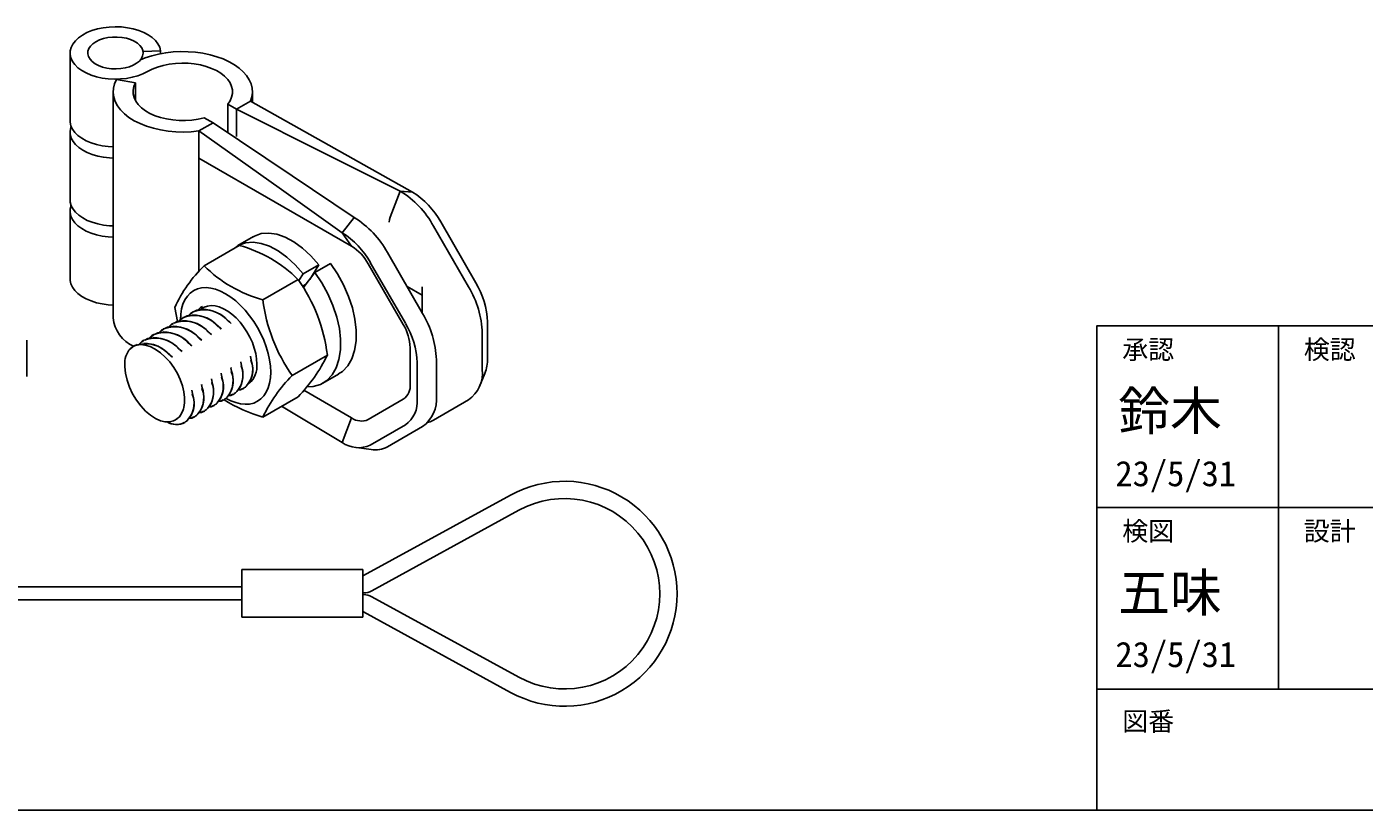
# Model space of a CAD drawing. Units: millimetres on the paper. Extents: x -143 to 139, y -96 to 99.
# Drawn here: x -32.6 to 44.8, y -96.5 to -51.2 of the extents above; entities that cross this region are included whole.
import ezdxf
from ezdxf.enums import TextEntityAlignment as Align

# ---------------------------------------------------------------- set-up
doc = ezdxf.new("R2010")
doc.units = ezdxf.units.MM
doc.layers.add('0-0_文字･図枠･寸法', color=7, linetype='Continuous')
doc.layers.add('0-4_BBクリッパー', color=7, linetype='Continuous')
doc.styles.add('ＭＳ ゴシック', font='')
doc.styles.get('ＭＳ ゴシック').set_extended_font_data('MS Gothic')

msp = doc.modelspace()

# ---------------------------------------------------------------- linework, layer by layer
at = {"layer": '0-0_文字･図枠･寸法'}
for p, q in [((39.813, -68.472), (39.813, -89.472)), ((60.813, -78.972), (29.313, -78.972)), ((139.313, -89.472), (29.313, -89.472)), ((-142.687, -96.472), (139.313, -96.472))]:
    msp.add_line(p, q, dxfattribs=at)
msp.add_lwpolyline([(139.313, -68.472), (29.313, -68.472), (29.313, -96.472)], dxfattribs=at)
at = {"layer": '0-4_BBクリッパー'}
for p, q in [((-25.849, -52.608), (-24.829, -52.557)), ((-24.829, -52.557), (-24.829, -52.728)), ((-30.066, -52.689), (-30.066, -56.607)), ((-25.976, -53.058), (-25.976, -53.076)), ((-25.854, -53.894), (-25.587, -53.76)), ((-27.385, -54.216), (-26.289, -54.421)), ((-26.289, -55.449), (-26.289, -54.421)), ((-27.582, -54.935), (-27.582, -67.997)), ((-20.953, -55.651), (-20.953, -57.297)), ((-20.953, -55.651), (-20.444, -55.945)), ((-19.63, -55.475), (-20.444, -55.945)), ((-19.63, -55.475), (-10.265, -60.733)), ((-19.52, -55.536), (-19.52, -54.935)), ((-21.801, -56.729), (-22.31, -56.435)), ((-20.444, -57.512), (-20.444, -55.945)), ((-22.616, -57.199), (-21.801, -56.729)), ((-22.616, -57.199), (-22.616, -58.766)), ((-30.066, -57.26), (-30.066, -61.179)), ((-22.616, -58.766), (-22.616, -65.336)), ((-22.616, -58.766), (-13.786, -63.863)), ((-10.97, -60.67), (-11.554, -62.174)), ((-10.265, -60.733), (-10.97, -60.67)), ((-30.066, -61.832), (-30.066, -65.751)), ((-13.629, -62.206), (-14.335, -63.083)), ((-6.604, -65.971), (-8.633, -62.456)), ((-19.461, -63.306), (-20.366, -63.829)), ((-14.335, -63.083), (-13.786, -63.863)), ((-7.021, -66.212), (-9.051, -62.697)), ((-22.318, -64.993), (-20.282, -63.817)), ((-16.588, -65.451), (-15.683, -64.929)), ((-15.683, -64.929), (-16.211, -65.777)), ((-12.826, -64.877), (-10.797, -68.392)), ((-10.674, -68.32), (-12.703, -64.805)), ((-9.68, -67.747), (-11.71, -64.232)), ((-16.838, -65.853), (-16.588, -65.451)), ((-16.58, -66.26), (-15.915, -65.389)), ((-15.939, -65.42), (-15.969, -65.388)), ((-18.922, -66.953), (-16.886, -65.778)), ((-16.42, -66.051), (-16.634, -66.175)), ((-9.698, -66.698), (-10.58, -66.188)), ((-9.698, -67.716), (-9.698, -66.208)), ((-23.865, -68.214), (-24.016, -67.408)), ((-23.533, -67.98), (-23.542, -67.986)), ((-22.967, -67.654), (-22.976, -67.659)), ((-22.402, -67.328), (-22.411, -67.333)), ((-24.664, -68.633), (-24.673, -68.639)), ((-24.098, -68.307), (-24.107, -68.312)), ((-5.928, -70.351), (-5.928, -68.245)), ((-32.574, -71.391), (-32.574, -69.286)), ((-26.37, -69.618), (-26.545, -69.747)), ((-26.361, -69.613), (-26.37, -69.618)), ((-26.184, -69.553), (-26.249, -69.587)), ((-25.795, -69.286), (-25.804, -69.292)), ((-25.229, -68.96), (-25.238, -68.965)), ((-6.226, -70.993), (-6.226, -68.888)), ((-26.364, -69.626), (-26.636, -69.839)), ((-19.627, -70.267), (-19.634, -70.224)), ((-17.224, -71.329), (-15.188, -70.154)), ((-10.399, -69.73), (-10.399, -71.835)), ((-20.758, -70.92), (-20.765, -70.877)), ((-20.193, -70.593), (-20.199, -70.55)), ((-9.998, -72.7), (-9.998, -70.595)), ((-8.885, -72.528), (-8.885, -70.423)), ((-22.455, -71.9), (-22.462, -71.856)), ((-21.889, -71.573), (-21.896, -71.53)), ((-21.324, -71.247), (-21.331, -71.203)), ((-15.446, -71.776), (-14.541, -71.253)), ((-6.405, -72.009), (-6.08, -71.214)), ((-23.02, -72.226), (-23.027, -72.183)), ((-20.6, -72.428), (-20.591, -72.422)), ((-20.035, -72.101), (-20.026, -72.096)), ((-18.922, -73.745), (-16.886, -72.57)), ((-13.786, -73.791), (-16.554, -72.193)), ((-22.297, -73.407), (-22.288, -73.402)), ((-21.732, -73.081), (-21.723, -73.075)), ((-21.166, -72.754), (-21.157, -72.749)), ((-14.335, -75.205), (-17.833, -73.116)), ((-10.797, -72.714), (-12.826, -73.886)), ((-9.051, -73.923), (-7.021, -72.751)), ((-23.934, -73.857), (-23.872, -73.821)), ((-23.872, -73.831), (-23.928, -73.868)), ((-23.921, -73.864), (-23.878, -73.852)), ((-23.902, -73.853), (-23.901, -73.853)), ((-23.428, -74.06), (-23.419, -74.055)), ((-22.863, -73.734), (-22.854, -73.728)), ((-14.335, -75.205), (-13.786, -73.791)), ((-12.703, -75.366), (-10.674, -74.194)), ((-11.71, -75.458), (-9.68, -74.286)), ((-13.512, -75.505), (-12.661, -75.621)), ((-13.094, -82.906), (-4.589, -78.251)), ((-4.109, -79.128), (-12.614, -83.783)), ((-20.136, -82.559), (-13.136, -82.559)), ((-20.136, -85.309), (-20.136, -82.559)), ((-13.136, -85.309), (-13.136, -82.559)), ((-13.136, -82.906), (-13.094, -82.906)), ((-49.963, -83.559), (-20.136, -83.559)), ((-20.136, -84.309), (-49.963, -84.309)), ((-13.094, -83.906), (-13.136, -83.906)), ((-13.136, -84.006), (-13.094, -84.006)), ((-12.614, -84.129), (-4.109, -88.784)), ((-13.094, -85.006), (-13.136, -85.006)), ((-4.589, -89.661), (-13.094, -85.006)), ((-13.136, -85.309), (-20.136, -85.309))]:
    msp.add_line(p, q, dxfattribs=at)
for points in [[(-24.829, -52.557), (-24.883, -52.354), (-24.985, -52.158), (-25.131, -51.972), (-25.32, -51.798), (-25.547, -51.641), (-25.809, -51.503), (-26.101, -51.387), (-26.417, -51.295), (-26.752, -51.227), (-27.1, -51.187), (-27.454, -51.174), (-27.807, -51.189), (-28.154, -51.231), (-28.488, -51.3), (-28.803, -51.394), (-29.093, -51.512), (-29.353, -51.651), (-29.578, -51.809), (-29.764, -51.983), (-29.907, -52.171), (-30.006, -52.367), (-30.058, -52.57), (-30.061, -52.774), (-30.017, -52.978), (-29.926, -53.175), (-29.79, -53.364), (-29.611, -53.541), (-29.392, -53.702), (-29.137, -53.845), (-28.852, -53.966), (-28.541, -54.064), (-28.209, -54.137), (-27.864, -54.183), (-27.511, -54.203), (-27.157, -54.194), (-26.807, -54.158), (-26.47, -54.095), (-26.15, -54.007), (-25.854, -53.894)], [(-19.63, -55.475), (-19.552, -55.228), (-19.52, -54.977), (-19.536, -54.726), (-19.598, -54.478), (-19.706, -54.235), (-19.859, -54), (-20.055, -53.776), (-20.292, -53.565), (-20.567, -53.37), (-20.876, -53.194), (-21.216, -53.038), (-21.584, -52.904), (-21.974, -52.793), (-22.383, -52.708), (-22.806, -52.648), (-23.237, -52.615), (-23.671, -52.609), (-24.105, -52.63), (-24.532, -52.678), (-24.947, -52.752), (-25.346, -52.851), (-25.725, -52.975), (-25.998, -53.085)], [(-20.953, -55.651), (-20.816, -55.455), (-20.724, -55.25), (-20.677, -55.04), (-20.677, -54.829), (-20.724, -54.619), (-20.816, -54.414), (-20.953, -54.218), (-21.132, -54.033), (-21.35, -53.863), (-21.603, -53.711), (-21.888, -53.578), (-22.201, -53.467), (-22.534, -53.38), (-22.885, -53.318), (-23.246, -53.282), (-23.612, -53.273), (-23.977, -53.291), (-24.336, -53.336), (-24.681, -53.406), (-25.008, -53.501), (-25.312, -53.62), (-25.587, -53.76)], [(-27.385, -54.216), (-27.5, -54.467), (-27.565, -54.723), (-27.581, -54.983), (-27.547, -55.241), (-27.463, -55.496), (-27.331, -55.744), (-27.151, -55.982), (-26.927, -56.207), (-26.661, -56.416), (-26.356, -56.606), (-26.017, -56.776), (-25.646, -56.923), (-25.25, -57.045), (-24.833, -57.141), (-24.399, -57.21), (-23.955, -57.25), (-23.507, -57.262), (-23.058, -57.245), (-22.616, -57.199)], [(-22.31, -56.435), (-22.656, -56.515), (-23.017, -56.568), (-23.386, -56.595), (-23.759, -56.593), (-24.128, -56.564), (-24.487, -56.507), (-24.831, -56.424), (-25.154, -56.316), (-25.449, -56.185), (-25.713, -56.033), (-25.94, -55.863), (-26.128, -55.677), (-26.272, -55.479), (-26.371, -55.271), (-26.422, -55.058), (-26.426, -54.843), (-26.381, -54.63), (-26.289, -54.421)], [(-20.444, -55.945), (-15.139, -58.591), (-10.97, -60.67)], [(-30.066, -56.607), (-30.061, -56.693), (-30.017, -56.896), (-29.926, -57.094), (-29.79, -57.283), (-29.611, -57.46), (-29.392, -57.621), (-29.137, -57.763), (-28.852, -57.885), (-28.541, -57.983), (-28.209, -58.056), (-27.864, -58.102), (-27.582, -58.12)], [(-30.004, -56.934), (-30.027, -57.001), (-30.064, -57.202), (-30.054, -57.405), (-29.997, -57.606), (-29.894, -57.8), (-29.747, -57.984), (-29.559, -58.155), (-29.332, -58.311), (-29.072, -58.447), (-28.783, -58.562), (-28.469, -58.654), (-28.137, -58.721), (-27.793, -58.761), (-27.582, -58.773)], [(-22.616, -57.199), (-17.978, -60.494), (-14.335, -63.083)], [(-21.801, -56.729), (-17.225, -59.796), (-13.629, -62.206)], [(-30.066, -61.179), (-30.054, -61.324), (-29.997, -61.524), (-29.894, -61.718), (-29.747, -61.903), (-29.559, -62.074), (-29.332, -62.229), (-29.072, -62.366), (-28.783, -62.481), (-28.469, -62.573), (-28.137, -62.639), (-27.793, -62.68), (-27.582, -62.691)], [(-30.004, -61.506), (-30.006, -61.511), (-30.058, -61.713), (-30.061, -61.918), (-30.017, -62.121), (-29.926, -62.319), (-29.79, -62.508), (-29.611, -62.685), (-29.392, -62.846), (-29.137, -62.988), (-28.852, -63.11), (-28.541, -63.208), (-28.209, -63.281), (-27.864, -63.327), (-27.582, -63.345)], [(-11.554, -62.174), (-11.599, -62.326), (-11.614, -62.471)], [(-19.457, -63.313), (-19.4, -63.273), (-19.009, -63.136), (-18.575, -63.104), (-18.114, -63.173), (-17.63, -63.341), (-17.128, -63.611), (-16.623, -63.975), (-16.136, -64.42), (-15.683, -64.929)], [(-20.574, -63.985), (-20.305, -63.796), (-19.914, -63.659), (-19.48, -63.626), (-19.019, -63.696), (-18.535, -63.864), (-18.032, -64.133), (-17.528, -64.497), (-17.041, -64.943), (-16.588, -65.451)], [(-15.915, -65.389), (-15.01, -64.867), (-14.611, -65.454), (-14.257, -66.092), (-13.963, -66.761), (-13.739, -67.434), (-13.59, -68.089), (-13.518, -68.722), (-13.524, -69.329), (-13.612, -69.886), (-13.777, -70.374), (-14.013, -70.778), (-14.315, -71.097), (-14.548, -71.242)], [(-30.066, -65.751), (-30.061, -65.837), (-30.017, -66.04), (-29.926, -66.238), (-29.79, -66.427), (-29.611, -66.603), (-29.392, -66.764), (-29.137, -66.907), (-28.852, -67.028), (-28.541, -67.126), (-28.209, -67.199), (-27.864, -67.246), (-27.582, -67.263)], [(-15.915, -65.389), (-15.516, -65.976), (-15.162, -66.615), (-14.867, -67.283), (-14.643, -67.957), (-14.495, -68.611), (-14.423, -69.244), (-14.429, -69.851), (-14.517, -70.409), (-14.682, -70.897), (-14.918, -71.3), (-15.22, -71.619), (-15.59, -71.85), (-16.017, -71.981), (-16.393, -72.001)], [(-23.685, -68.122), (-23.668, -67.794), (-23.619, -67.489), (-23.538, -67.21), (-23.426, -66.963), (-23.284, -66.748), (-23.115, -66.57), (-22.92, -66.431), (-22.701, -66.331), (-22.462, -66.274), (-22.206, -66.258), (-21.935, -66.285), (-21.654, -66.354), (-21.365, -66.464), (-21.073, -66.614), (-20.78, -66.801), (-20.491, -67.025), (-20.21, -67.281), (-19.939, -67.567), (-19.683, -67.878), (-19.444, -68.212), (-19.225, -68.563), (-19.03, -68.928), (-18.861, -69.302), (-18.719, -69.68), (-18.607, -70.057), (-18.526, -70.429), (-18.477, -70.791), (-18.46, -71.138), (-18.477, -71.466), (-18.526, -71.772), (-18.607, -72.05), (-18.719, -72.298), (-18.861, -72.512), (-19.03, -72.69), (-19.225, -72.83), (-19.444, -72.929), (-19.683, -72.987), (-19.939, -73.002), (-20.21, -72.976)], [(-19.263, -70.675), (-19.28, -70.381), (-19.33, -70.072), (-19.413, -69.756), (-19.526, -69.437), (-19.669, -69.122), (-19.837, -68.816), (-20.029, -68.525), (-20.24, -68.255), (-20.466, -68.011), (-20.704, -67.796), (-20.949, -67.616), (-21.196, -67.474), (-21.441, -67.371), (-21.679, -67.311), (-21.905, -67.294), (-22.116, -67.32), (-22.308, -67.39), (-22.476, -67.501), (-22.484, -67.507)], [(-23.536, -67.996), (-23.634, -68.046), (-23.789, -68.201)], [(-23.556, -68.027), (-23.651, -68.076), (-23.774, -68.199)], [(-23.002, -67.845), (-23.303, -67.894), (-23.488, -67.988)], [(-22.971, -67.669), (-23.069, -67.72), (-23.223, -67.875)], [(-22.99, -67.701), (-23.085, -67.749), (-23.208, -67.872)], [(-22.437, -67.518), (-22.737, -67.567), (-22.922, -67.662)], [(-22.405, -67.343), (-22.503, -67.393), (-22.658, -67.548)], [(-22.425, -67.374), (-22.52, -67.423), (-22.643, -67.546)], [(-24.699, -68.824), (-24.999, -68.873), (-25.184, -68.967)], [(-24.667, -68.649), (-24.766, -68.699), (-24.92, -68.854)], [(-24.687, -68.68), (-24.782, -68.729), (-24.905, -68.852)], [(-24.133, -68.498), (-24.434, -68.547), (-24.619, -68.641)], [(-24.102, -68.322), (-24.2, -68.373), (-24.355, -68.528)], [(-24.121, -68.354), (-24.217, -68.402), (-24.339, -68.525)], [(-23.568, -68.171), (-23.868, -68.22), (-24.053, -68.315)], [(-21.896, -68.971), (-21.97, -68.905), (-22.045, -68.838)], [(-21.888, -68.977), (-21.997, -68.872), (-22.036, -68.846)], [(-21.33, -68.645), (-21.404, -68.579), (-21.479, -68.512)], [(-21.322, -68.65), (-21.431, -68.545), (-21.471, -68.519)], [(-20.763, -68.319), (-20.837, -68.254), (-20.912, -68.187)], [(-20.757, -68.324), (-20.865, -68.219), (-20.905, -68.193)], [(-23.496, -73.191), (-23.448, -72.913), (-23.444, -72.604), (-23.485, -72.274), (-23.569, -71.93), (-23.698, -71.572), (-23.865, -71.219), (-24.071, -70.875), (-24.306, -70.556), (-24.567, -70.268), (-24.843, -70.021), (-25.14, -69.815), (-25.438, -69.666), (-25.728, -69.578), (-26.003, -69.552), (-26.276, -69.593)], [(-25.798, -69.302), (-25.897, -69.352), (-26.051, -69.507)], [(-25.818, -69.333), (-25.913, -69.382), (-26.036, -69.505)], [(-25.264, -69.151), (-25.565, -69.2), (-25.75, -69.294)], [(-25.233, -68.975), (-25.331, -69.026), (-25.486, -69.181)], [(-25.252, -69.006), (-25.348, -69.055), (-25.47, -69.178)], [(-23.024, -69.627), (-23.099, -69.56), (-23.175, -69.492)], [(-23.019, -69.63), (-23.128, -69.525), (-23.167, -69.499)], [(-22.46, -69.299), (-22.535, -69.232), (-22.611, -69.165)], [(-22.453, -69.303), (-22.562, -69.198), (-22.602, -69.172)], [(-24.15, -70.283), (-24.259, -70.178), (-24.301, -70.151)], [(-24.149, -70.285), (-24.224, -70.219), (-24.3, -70.151)], [(-23.587, -69.955), (-23.662, -69.889), (-23.738, -69.821)], [(-23.585, -69.956), (-23.693, -69.851), (-23.733, -69.825)], [(-19.592, -70.437), (-19.612, -70.339), (-19.633, -70.24)], [(-26.895, -70.474), (-26.907, -70.828), (-26.868, -71.209), (-26.775, -71.608), (-26.633, -72.013), (-26.45, -72.398), (-26.229, -72.765), (-25.979, -73.099), (-25.706, -73.394), (-25.421, -73.637), (-25.128, -73.827), (-24.846, -73.954), (-24.574, -74.021), (-24.32, -74.024), (-24.091, -73.964), (-24.01, -73.922)], [(-20.724, -71.085), (-20.744, -70.987), (-20.765, -70.888)], [(-20.158, -70.762), (-20.178, -70.664), (-20.199, -70.564)], [(-22.423, -72.055), (-22.443, -71.958), (-22.463, -71.859)], [(-21.856, -71.732), (-21.877, -71.635), (-21.897, -71.535)], [(-21.29, -71.409), (-21.31, -71.311), (-21.331, -71.212)], [(-20.01, -72.054), (-19.929, -72.013), (-19.753, -71.823)], [(-22.988, -72.383), (-23.008, -72.289), (-23.027, -72.192)], [(-21.142, -72.707), (-21.06, -72.666), (-20.884, -72.476)], [(-20.21, -72.976), (-20.491, -72.907), (-20.78, -72.797), (-21.05, -72.66)], [(-20.923, -72.518), (-20.773, -72.501), (-20.606, -72.417)], [(-20.918, -72.513), (-20.806, -72.5), (-20.646, -72.42)], [(-20.576, -72.38), (-20.494, -72.339), (-20.318, -72.149)], [(-20.357, -72.191), (-20.208, -72.175), (-20.04, -72.091)], [(-20.353, -72.186), (-20.241, -72.174), (-20.08, -72.093)], [(-22.838, -73.686), (-22.757, -73.645), (-22.58, -73.455)], [(-22.619, -73.497), (-22.47, -73.481), (-22.303, -73.397)], [(-22.615, -73.492), (-22.503, -73.48), (-22.343, -73.4)], [(-22.273, -73.36), (-22.191, -73.319), (-22.015, -73.129)], [(-22.054, -73.171), (-21.904, -73.154), (-21.737, -73.07)], [(-22.049, -73.166), (-21.938, -73.153), (-21.777, -73.073)], [(-21.707, -73.033), (-21.626, -72.992), (-21.449, -72.802)], [(-21.488, -72.844), (-21.339, -72.828), (-21.172, -72.744)], [(-21.484, -72.839), (-21.372, -72.827), (-21.213, -72.747)], [(-23.404, -74.013), (-23.322, -73.972), (-23.146, -73.782)], [(-23.18, -73.819), (-23.069, -73.806), (-22.909, -73.726)], [(-23.173, -73.823), (-23.036, -73.807), (-22.868, -73.723)], [(-9.392, -74.06), (-9.248, -74.015), (-9.051, -73.923)]]:
    msp.add_lwpolyline(points, dxfattribs=at)
msp.add_lwpolyline([(-28.573, -52.036), (-28.748, -52.155), (-28.886, -52.29), (-28.981, -52.437), (-29.033, -52.591), (-29.039, -52.747), (-28.998, -52.902), (-28.913, -53.051), (-28.786, -53.189), (-28.62, -53.313), (-28.42, -53.419), (-28.192, -53.504), (-27.943, -53.566), (-27.679, -53.602), (-27.408, -53.612), (-27.138, -53.595), (-26.877, -53.553), (-26.633, -53.485), (-26.411, -53.395), (-26.219, -53.284), (-26.062, -53.156), (-25.945, -53.015), (-25.872, -52.864), (-25.843, -52.708), (-25.86, -52.552), (-25.923, -52.4), (-26.029, -52.255), (-26.176, -52.124), (-26.36, -52.008), (-26.575, -51.913), (-26.814, -51.839), (-27.072, -51.79), (-27.34, -51.767), (-27.612, -51.77), (-27.878, -51.8), (-28.132, -51.855), (-28.366, -51.935)], close=True, dxfattribs=at)
for centre, radius, start, end in [((-13.902, -65.37), 5.539, 28.85561, 58.04532), ((-12.757, -64.728), 4.708, 28.85562, 58.04532), ((-16.561, -66.905), 5.539, 28.85561, 58.04532), ((-16.826, -67.077), 4.708, 28.85562, 58.04532), ((-22.364, -71.345), 7.81, 45.46392, 74.54145), ((-15.252, -66.213), 2.769, 28.85561, 58.04532), ((-16.588, -70.825), 8.176, 134.49537, 155.30328), ((-16.935, -59.588), 7.628, 225.10876, 254.89661), ((-24.74, -71.343), 9.626, 7.09279, 35.31857), ((-11.762, -69.077), 5.539, 1.9565, 31.14372), ((-10.634, -68.406), 4.708, 1.95652, 31.14371), ((-9.37, -65.764), 9.626, 187.09276, 215.3186), ((-25.59, -67.816), 2, 185.2096, 246.33207), ((-22.87, -69.631), 1.767, 38.90057, 111.84255), ((-22.978, -69.85), 2.009, 41.72996, 90.03163), ((-22.304, -69.304), 1.767, 38.90036, 111.83855), ((-22.413, -69.525), 2.011, 41.70254, 90.02134), ((-14.421, -70.612), 5.539, 1.9565, 31.14372), ((-24.567, -70.61), 1.767, 38.90041, 111.83876), ((-24.675, -70.83), 2.01, 41.71277, 90.0254), ((-24.001, -70.284), 1.767, 38.90047, 111.84152), ((-24.109, -70.502), 2.008, 41.73661, 90.03356), ((-23.435, -69.957), 1.767, 38.90039, 111.83823), ((-23.544, -70.175), 2.008, 41.74263, 90.0356), ((-13.167, -69.824), 2.77, 1.95653, 31.14369), ((-14.703, -70.756), 4.708, 1.95652, 31.14371), ((-26.051, -70.308), 0.75, 107.44259, 141.25654), ((-25.698, -71.263), 1.767, 38.90038, 111.84028), ((-25.804, -71.482), 2.008, 41.50269, 90.09206), ((-25.132, -70.937), 1.767, 38.90047, 111.84029), ((-25.241, -71.16), 2.013, 41.67386, 90.01067), ((-25.652, -70.604), 1.25, 150.01927, 174.03439), ((-25.811, -70.523), 1.071, 140.30939, 149.4894), ((-23.322, -66.242), 9.026, 315.48467, 334.31399), ((-8.199, -70.396), 2.272, 338.89352, 1.14127), ((-22.001, -71.653), 1.372, 307.68749, 23.56278), ((-22.276, -71.622), 1.637, 329.16779, 19.22663), ((-21.433, -71.328), 1.369, 307.64683, 23.46532), ((-21.708, -71.297), 1.635, 329.149, 19.18149), ((-20.869, -71), 1.371, 307.67691, 23.53333), ((-21.141, -70.971), 1.633, 329.1359, 19.14942), ((-20.58, -70.795), 1.322, 310.82796, 5.22779), ((-8.148, -71.182), 1.931, 305.69803, 5.62039), ((-23.131, -72.307), 1.371, 307.66933, 23.52168), ((-23.412, -72.274), 1.642, 329.20632, 19.31883), ((-22.565, -71.981), 1.369, 307.65203, 23.47171), ((-22.844, -71.948), 1.639, 329.18643, 19.27098), ((-10.788, -77.658), 9.026, 135.48464, 154.31401), ((-11.36, -71.93), 0.966, 305.6981, 5.62033), ((-24.262, -72.96), 1.37, 307.65435, 23.487), ((-24.545, -72.926), 1.644, 329.22365, 19.35997), ((-23.696, -72.634), 1.37, 307.66055, 23.48727), ((-23.981, -72.599), 1.645, 329.2324, 19.38098), ((-11.632, -72.861), 1.642, 305.69805, 5.62035), ((-10.807, -72.717), 1.931, 305.69803, 5.62039), ((-24.426, -73.111), 0.91, 311.40056, 338.39809), ((-25.41, -72.702), 1.976, 337.88068, 345.67904), ((-16.482, -65.292), 8.798, 237.87116, 253.9008), ((-23.935, -73.201), 0.969, 238.03706, 298.47251), ((-23.904, -73.193), 0.977, 238.12039, 298.74952), ((-24.618, -72.846), 1.236, 299.45441, 309.94487), ((-13.224, -73.006), 0.966, 234.38182, 294.31395), ((-13.379, -73.87), 1.641, 234.38185, 294.31393), ((-12.424, -74.148), 1.492, 260.83696, 298.58936), ((-1.466, -83.956), 6.503, 0, 118.69139), ((-1.466, -83.956), 5.503, 241.30861, 118.69139), ((-13.094, -82.906), 1, 270, 298.69138), ((-13.094, -85.006), 1, 61.30862, 90), ((-1.466, -83.956), 6.503, 241.30861, 0)]:
    msp.add_arc(centre, radius, start, end, dxfattribs=at)

# ---------------------------------------------------------------- texts
at = {"layer": '0-0_文字･図枠･寸法', "style": 'ＭＳ ゴシック'}
for s, height, p in [('承認', 1.1, (30.786, -70.712)), ('検認', 1.1, (41.286, -70.712)), ('鈴木', 2.199, (30.552, -75.147)), ('23/5/31', 1.466, (30.39, -78.179)), ('検図', 1.1, (30.786, -81.212)), ('設計', 1.1, (41.286, -81.212)), ('五味', 2.199, (30.552, -85.647)), ('23/5/31', 1.466, (30.39, -88.636)), ('図番', 1.1, (30.786, -92.21))]:
    msp.add_text(s, height=height, dxfattribs=at).set_placement(p, align=Align.BOTTOM_LEFT)

doc.saveas('drawing.dxf')
